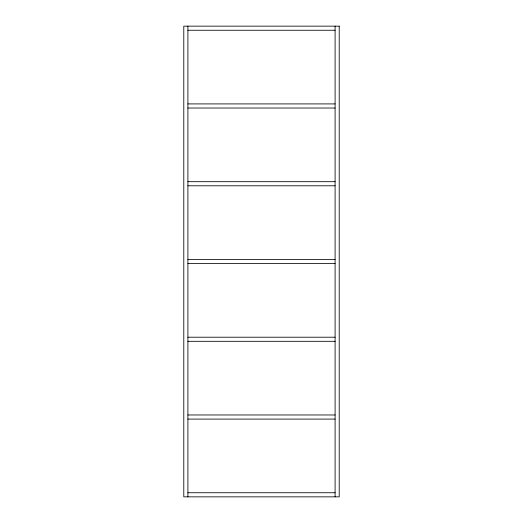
<?xml version="1.0" encoding="UTF-8"?>
<svg xmlns="http://www.w3.org/2000/svg" width="523" height="523" viewBox="0 0 523 523"><rect width="100%" height="100%" fill="white"/><g stroke="black" fill="none" stroke-linecap="round" stroke-linejoin="round"><path stroke-width="0.78" d="M187.901 30.256L335.099 30.256M187.901 103.914L335.099 103.914M187.901 108.026L335.099 108.026M187.901 181.684L335.099 181.684M187.901 185.789L335.099 185.789M187.901 259.447L335.099 259.447M187.901 263.553L335.099 263.553M187.901 337.211L335.099 337.211M187.901 341.316L335.099 341.316M187.901 414.974L335.099 414.974M187.901 419.086L335.099 419.086M187.901 492.744L335.099 492.744M335.099 26.15L335.099 496.85M187.901 26.15L187.901 496.85M339.211 26.15L183.789 26.15L183.789 496.85L339.211 496.85L339.211 26.15"/></g></svg>
